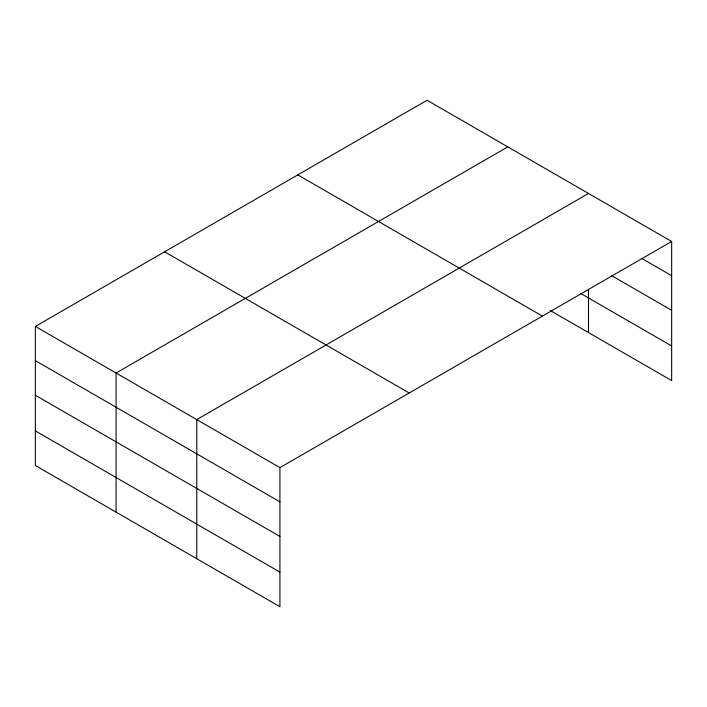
<?xml version="1.0" encoding="UTF-8"?>
<svg xmlns="http://www.w3.org/2000/svg" width="707" height="707" viewBox="0 0 707 707"><rect width="100%" height="100%" fill="white"/><g stroke="black" fill="none" stroke-linecap="round" stroke-linejoin="round"><path stroke-width="1.06" d="M35.35 326.422L279.928 467.627L279.928 606.739L35.35 465.533L35.35 326.422L427.072 100.261L671.65 241.467L671.65 380.578L550.514 310.647M507.785 146.862L116.063 373.013L116.063 512.133M588.489 193.462L196.776 419.613L196.776 558.733M279.928 467.627L671.65 241.467M642.018 258.576L671.65 275.686M611.431 275.536L671.65 310.302M580.898 293.573L671.65 345.962M297.806 174.894L542.384 316.1M164.616 251.789L409.194 392.995M35.35 360.632L279.928 501.846M35.35 395.248L279.928 536.454M35.35 430.917L279.928 572.122M588.489 289.313L588.489 332.573"/></g></svg>
